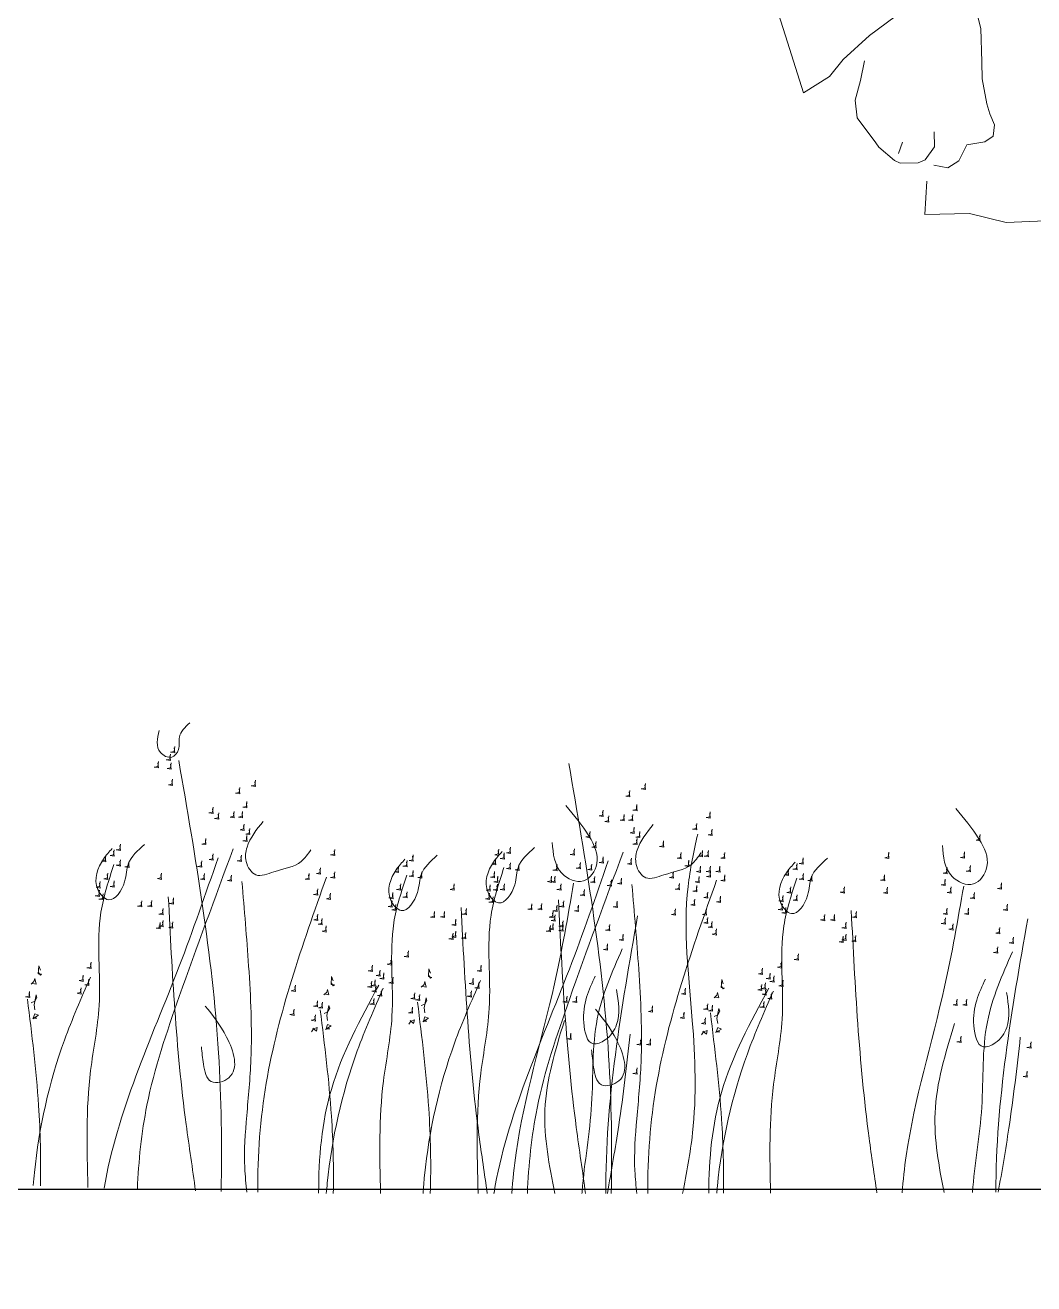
# Model space of a CAD drawing. Header units: metres. Extents: x 0 to 4415, y 1197 to 2590.
# Drawn here: x 1895.097 to 1895.59, y 1202.942 to 1203.556 of the extents above; entities that cross this region are included whole.
import ezdxf

# ---------------------------------------------------------------- set-up
doc = ezdxf.new("R2010")
doc.units = ezdxf.units.M
doc.layers.add('00-MUR', color=7, linetype='Continuous', lineweight=30)
doc.layers.add('AMENAGEMENT', color=7, linetype='Continuous', lineweight=5)
doc.layers.add('A_VEGETATION', color=7, linetype='Continuous', lineweight=9, true_color=0x009900)

# ---------------------------------------------------------------- blocks, each defined once
blk = doc.blocks.new('Arbustes 1_coupes')
at = {"flags": 128}
for points in [[(2.689, 5.401), (2.696, 5.34), (2.645, 5.349), (2.689, 5.358), (2.696, 5.419)], [(2.486, 5.216), (2.493, 5.155), (2.441, 5.164), (2.486, 5.172), (2.493, 5.233)], [(2.636, 5.304), (2.643, 5.243), (2.591, 5.252), (2.636, 5.261), (2.643, 5.322)], [(2.645, 5.198), (2.652, 5.138), (2.6, 5.146), (2.645, 5.155), (2.652, 5.216)], [(2.661, 4.996), (2.668, 4.935), (2.617, 4.943), (2.661, 4.952), (2.668, 5.013)], [(3.498, 4.89), (3.505, 4.829), (3.454, 4.838), (3.498, 4.846), (3.505, 4.907)], [(3.693, 4.978), (3.7, 4.917), (3.648, 4.926), (3.693, 4.935), (3.7, 4.996)], [(8.552, 4.929), (8.559, 4.868), (8.507, 4.877), (8.552, 4.885), (8.559, 4.946)], [(3.587, 4.714), (3.594, 4.654), (3.543, 4.662), (3.587, 4.671), (3.594, 4.732)], [(8.357, 4.84), (8.364, 4.78), (8.313, 4.788), (8.357, 4.797), (8.364, 4.858)], [(3.165, 4.643), (3.172, 4.583), (3.121, 4.591), (3.165, 4.6), (3.172, 4.661)], [(3.236, 4.574), (3.243, 4.513), (3.191, 4.522), (3.236, 4.53), (3.243, 4.591)], [(3.428, 4.591), (3.435, 4.53), (3.383, 4.539), (3.428, 4.548), (3.435, 4.609)], [(3.533, 4.591), (3.54, 4.53), (3.489, 4.539), (3.533, 4.548), (3.54, 4.609)], [(8.025, 4.594), (8.032, 4.533), (7.98, 4.542), (8.025, 4.551), (8.032, 4.612)], [(8.287, 4.542), (8.294, 4.481), (8.243, 4.49), (8.287, 4.498), (8.294, 4.559)], [(8.393, 4.542), (8.4, 4.481), (8.348, 4.49), (8.393, 4.498), (8.4, 4.559)], [(8.446, 4.665), (8.453, 4.604), (8.402, 4.613), (8.446, 4.622), (8.453, 4.683)], [(9.358, 4.572), (9.365, 4.512), (9.314, 4.52), (9.358, 4.529), (9.365, 4.59)], [(3.552, 4.433), (3.559, 4.372), (3.508, 4.381), (3.552, 4.39), (3.559, 4.451)], [(3.622, 4.38), (3.629, 4.319), (3.578, 4.327), (3.622, 4.336), (3.629, 4.397)], [(8.095, 4.525), (8.102, 4.464), (8.05, 4.472), (8.095, 4.481), (8.102, 4.542)], [(8.411, 4.384), (8.418, 4.323), (8.367, 4.332), (8.411, 4.341), (8.418, 4.401)], [(9.19, 4.427), (9.197, 4.367), (9.145, 4.375), (9.19, 4.384), (9.197, 4.445)], [(3.076, 4.256), (3.083, 4.196), (3.032, 4.204), (3.076, 4.213), (3.083, 4.274)], [(3.587, 4.293), (3.594, 4.232), (3.543, 4.241), (3.587, 4.249), (3.594, 4.31)], [(7.86, 4.332), (7.867, 4.271), (7.816, 4.28), (7.86, 4.288), (7.867, 4.349)], [(8.446, 4.243), (8.453, 4.183), (8.402, 4.191), (8.446, 4.2), (8.453, 4.261)], [(8.482, 4.33), (8.489, 4.27), (8.437, 4.278), (8.482, 4.287), (8.489, 4.348)], [(9.382, 4.355), (9.389, 4.294), (9.337, 4.303), (9.382, 4.312), (9.389, 4.372)], [(12.72, 4.283), (12.727, 4.222), (12.675, 4.23), (12.72, 4.239), (12.727, 4.3)], [(1.932, 4.116), (1.939, 4.055), (1.888, 4.064), (1.932, 4.072), (1.939, 4.133)], [(2.01, 4.187), (2.017, 4.126), (1.965, 4.135), (2.01, 4.143), (2.017, 4.204)], [(3.165, 4.064), (3.172, 4.003), (3.121, 4.012), (3.165, 4.02), (3.172, 4.081)], [(4.68, 4.116), (4.687, 4.055), (4.635, 4.064), (4.68, 4.072), (4.687, 4.133)], [(6.724, 4.114), (6.731, 4.054), (6.679, 4.062), (6.724, 4.071), (6.731, 4.132)], [(6.792, 4.067), (6.799, 4.006), (6.747, 4.014), (6.792, 4.023), (6.799, 4.084)], [(6.869, 4.138), (6.876, 4.077), (6.824, 4.085), (6.869, 4.094), (6.876, 4.155)], [(7.666, 4.114), (7.673, 4.054), (7.621, 4.062), (7.666, 4.071), (7.673, 4.132)], [(7.935, 4.207), (7.942, 4.146), (7.891, 4.155), (7.935, 4.164), (7.942, 4.225)], [(8.777, 4.21), (8.784, 4.149), (8.732, 4.158), (8.777, 4.167), (8.784, 4.228)], [(8.995, 4.065), (9.002, 4.004), (8.95, 4.013), (8.995, 4.022), (9.002, 4.083)], [(9.262, 4.09), (9.269, 4.029), (9.218, 4.038), (9.262, 4.046), (9.269, 4.107)], [(9.335, 4.09), (9.342, 4.029), (9.29, 4.038), (9.335, 4.046), (9.342, 4.107)], [(9.539, 4.067), (9.546, 4.006), (9.494, 4.014), (9.539, 4.023), (9.546, 4.084)], [(11.583, 4.065), (11.59, 4.004), (11.538, 4.013), (11.583, 4.022), (11.59, 4.083)], [(12.525, 4.065), (12.532, 4.004), (12.481, 4.013), (12.525, 4.022), (12.532, 4.083)], [(1.827, 4.046), (1.834, 3.985), (1.782, 3.994), (1.827, 4.003), (1.834, 4.064)], [(2.01, 3.993), (2.017, 3.932), (1.965, 3.941), (2.01, 3.949), (2.017, 4.01)], [(2.118, 3.975), (2.125, 3.914), (2.073, 3.923), (2.118, 3.932), (2.125, 3.993)], [(3.022, 3.975), (3.029, 3.914), (2.978, 3.923), (3.022, 3.932), (3.029, 3.993)], [(3.517, 4.046), (3.524, 3.985), (3.472, 3.994), (3.517, 4.003), (3.524, 4.064)], [(5.474, 3.904), (5.481, 3.843), (5.43, 3.852), (5.474, 3.861), (5.481, 3.922)], [(5.58, 3.974), (5.587, 3.913), (5.535, 3.922), (5.58, 3.93), (5.587, 3.991)], [(5.657, 4.045), (5.664, 3.984), (5.612, 3.993), (5.657, 4.001), (5.664, 4.062)], [(6.686, 3.997), (6.693, 3.936), (6.642, 3.945), (6.686, 3.954), (6.693, 4.014)], [(6.869, 3.943), (6.876, 3.883), (6.824, 3.891), (6.869, 3.9), (6.876, 3.961)], [(6.977, 3.926), (6.984, 3.865), (6.932, 3.874), (6.977, 3.883), (6.984, 3.943)], [(7.448, 3.92), (7.455, 3.859), (7.403, 3.868), (7.448, 3.877), (7.455, 3.938)], [(7.739, 3.945), (7.746, 3.884), (7.694, 3.893), (7.739, 3.901), (7.746, 3.962)], [(7.882, 3.926), (7.889, 3.865), (7.837, 3.874), (7.882, 3.883), (7.889, 3.943)], [(8.025, 4.014), (8.032, 3.954), (7.98, 3.962), (8.025, 3.971), (8.032, 4.032)], [(8.376, 3.997), (8.383, 3.936), (8.332, 3.945), (8.376, 3.954), (8.383, 4.014)], [(9.091, 3.97), (9.098, 3.909), (9.047, 3.917), (9.091, 3.926), (9.098, 3.987)], [(10.439, 3.925), (10.446, 3.864), (10.394, 3.872), (10.439, 3.881), (10.446, 3.942)], [(10.516, 3.996), (10.523, 3.935), (10.472, 3.943), (10.516, 3.952), (10.523, 4.013)], [(1.853, 3.826), (1.86, 3.765), (1.808, 3.774), (1.853, 3.783), (1.86, 3.843)], [(2.521, 3.826), (2.528, 3.765), (2.476, 3.774), (2.521, 3.783), (2.528, 3.843)], [(3.057, 3.817), (3.065, 3.757), (3.013, 3.765), (3.057, 3.774), (3.065, 3.835)], [(3.393, 3.8), (3.4, 3.739), (3.348, 3.748), (3.393, 3.757), (3.4, 3.817)], [(4.361, 3.817), (4.368, 3.757), (4.316, 3.765), (4.361, 3.774), (4.368, 3.835)], [(4.501, 3.887), (4.508, 3.826), (4.457, 3.835), (4.501, 3.843), (4.508, 3.904)], [(4.68, 3.835), (4.687, 3.774), (4.635, 3.783), (4.68, 3.791), (4.687, 3.852)], [(5.657, 3.851), (5.664, 3.79), (5.612, 3.799), (5.657, 3.807), (5.664, 3.868)], [(5.765, 3.833), (5.772, 3.772), (5.72, 3.781), (5.765, 3.79), (5.772, 3.851)], [(6.67, 3.833), (6.677, 3.772), (6.625, 3.781), (6.67, 3.79), (6.677, 3.851)], [(6.712, 3.777), (6.719, 3.716), (6.667, 3.725), (6.712, 3.733), (6.719, 3.794)], [(7.38, 3.777), (7.387, 3.716), (7.335, 3.725), (7.38, 3.733), (7.387, 3.794)], [(7.424, 3.775), (7.431, 3.715), (7.38, 3.723), (7.424, 3.732), (7.431, 3.793)], [(7.917, 3.768), (7.924, 3.707), (7.872, 3.716), (7.917, 3.725), (7.924, 3.786)], [(8.252, 3.751), (8.259, 3.69), (8.207, 3.699), (8.252, 3.707), (8.259, 3.768)], [(8.899, 3.825), (8.906, 3.764), (8.854, 3.772), (8.899, 3.781), (8.906, 3.842)], [(9.22, 3.768), (9.227, 3.707), (9.175, 3.716), (9.22, 3.725), (9.227, 3.786)], [(9.236, 3.897), (9.243, 3.836), (9.192, 3.845), (9.236, 3.854), (9.243, 3.914)], [(9.358, 3.897), (9.365, 3.836), (9.314, 3.845), (9.358, 3.854), (9.365, 3.914)], [(9.361, 3.838), (9.368, 3.777), (9.316, 3.786), (9.361, 3.794), (9.368, 3.855)], [(9.478, 3.897), (9.485, 3.836), (9.433, 3.845), (9.478, 3.854), (9.485, 3.914)], [(9.539, 3.786), (9.546, 3.725), (9.494, 3.733), (9.539, 3.742), (9.546, 3.803)], [(10.333, 3.855), (10.34, 3.794), (10.289, 3.803), (10.333, 3.812), (10.34, 3.872)], [(10.516, 3.801), (10.523, 3.741), (10.472, 3.749), (10.516, 3.758), (10.523, 3.819)], [(10.624, 3.784), (10.631, 3.723), (10.58, 3.732), (10.624, 3.741), (10.631, 3.801)], [(11.529, 3.784), (11.536, 3.723), (11.484, 3.732), (11.529, 3.741), (11.536, 3.801)], [(12.307, 3.871), (12.314, 3.81), (12.263, 3.819), (12.307, 3.828), (12.314, 3.888)], [(12.598, 3.896), (12.605, 3.835), (12.553, 3.843), (12.598, 3.852), (12.605, 3.913)], [(1.747, 3.615), (1.754, 3.554), (1.703, 3.562), (1.747, 3.571), (1.754, 3.632)], [(1.757, 3.72), (1.764, 3.659), (1.712, 3.668), (1.757, 3.677), (1.764, 3.738)], [(1.932, 3.729), (1.939, 3.668), (1.888, 3.677), (1.932, 3.686), (1.939, 3.746)], [(4.466, 3.623), (4.473, 3.562), (4.422, 3.571), (4.466, 3.58), (4.473, 3.641)], [(5.5, 3.684), (5.507, 3.623), (5.455, 3.632), (5.5, 3.641), (5.507, 3.701)], [(6.168, 3.684), (6.175, 3.623), (6.123, 3.632), (6.168, 3.641), (6.175, 3.701)], [(6.616, 3.671), (6.623, 3.61), (6.571, 3.619), (6.616, 3.628), (6.623, 3.688)], [(6.705, 3.675), (6.712, 3.615), (6.66, 3.623), (6.705, 3.632), (6.712, 3.693)], [(6.792, 3.68), (6.799, 3.619), (6.747, 3.628), (6.792, 3.636), (6.799, 3.697)], [(7.497, 3.68), (7.504, 3.619), (7.453, 3.628), (7.497, 3.636), (7.504, 3.697)], [(7.788, 3.607), (7.795, 3.546), (7.743, 3.555), (7.788, 3.564), (7.795, 3.625)], [(8.125, 3.728), (8.132, 3.667), (8.081, 3.675), (8.125, 3.684), (8.132, 3.745)], [(8.972, 3.68), (8.979, 3.619), (8.927, 3.628), (8.972, 3.636), (8.979, 3.697)], [(9.19, 3.655), (9.197, 3.594), (9.145, 3.603), (9.19, 3.612), (9.197, 3.672)], [(10.359, 3.635), (10.366, 3.574), (10.315, 3.583), (10.359, 3.591), (10.366, 3.652)], [(11.027, 3.635), (11.034, 3.574), (10.983, 3.583), (11.027, 3.591), (11.034, 3.652)], [(11.564, 3.626), (11.571, 3.565), (11.519, 3.574), (11.564, 3.583), (11.571, 3.644)], [(12.284, 3.726), (12.291, 3.665), (12.239, 3.674), (12.284, 3.683), (12.291, 3.743)], [(12.356, 3.63), (12.363, 3.57), (12.312, 3.578), (12.356, 3.587), (12.363, 3.648)], [(12.985, 3.678), (12.992, 3.617), (12.94, 3.626), (12.985, 3.635), (12.992, 3.696)], [(1.792, 3.571), (1.799, 3.51), (1.747, 3.519), (1.792, 3.528), (1.799, 3.588)], [(2.275, 3.483), (2.282, 3.422), (2.23, 3.43), (2.275, 3.439), (2.282, 3.5)], [(2.399, 3.483), (2.406, 3.422), (2.354, 3.43), (2.399, 3.439), (2.406, 3.5)], [(2.671, 3.517), (2.678, 3.457), (2.626, 3.465), (2.671, 3.474), (2.678, 3.535)], [(4.626, 3.571), (4.633, 3.51), (4.581, 3.519), (4.626, 3.528), (4.633, 3.588)], [(5.394, 3.473), (5.402, 3.412), (5.35, 3.42), (5.394, 3.429), (5.402, 3.49)], [(5.404, 3.578), (5.411, 3.517), (5.359, 3.526), (5.404, 3.535), (5.411, 3.596)], [(5.58, 3.587), (5.587, 3.526), (5.535, 3.535), (5.58, 3.544), (5.587, 3.604)], [(6.606, 3.565), (6.613, 3.504), (6.562, 3.513), (6.606, 3.522), (6.613, 3.583)], [(6.651, 3.522), (6.658, 3.461), (6.606, 3.47), (6.651, 3.478), (6.658, 3.539)], [(7.134, 3.433), (7.141, 3.373), (7.089, 3.381), (7.134, 3.39), (7.141, 3.451)], [(7.258, 3.433), (7.265, 3.373), (7.213, 3.381), (7.258, 3.39), (7.265, 3.451)], [(7.53, 3.468), (7.537, 3.407), (7.485, 3.416), (7.53, 3.425), (7.537, 3.486)], [(8.198, 3.462), (8.205, 3.401), (8.153, 3.41), (8.198, 3.419), (8.205, 3.48)], [(9.164, 3.486), (9.171, 3.425), (9.119, 3.433), (9.164, 3.442), (9.171, 3.503)], [(9.325, 3.574), (9.332, 3.513), (9.281, 3.522), (9.325, 3.53), (9.332, 3.591)], [(9.485, 3.522), (9.492, 3.461), (9.44, 3.47), (9.485, 3.478), (9.492, 3.539)], [(10.263, 3.529), (10.27, 3.468), (10.219, 3.477), (10.263, 3.486), (10.27, 3.546)], [(10.439, 3.538), (10.446, 3.477), (10.394, 3.486), (10.439, 3.494), (10.446, 3.555)], [(12.647, 3.558), (12.654, 3.497), (12.602, 3.506), (12.647, 3.515), (12.654, 3.575)], [(2.539, 3.386), (2.546, 3.325), (2.495, 3.333), (2.539, 3.342), (2.546, 3.403)], [(4.466, 3.307), (4.473, 3.246), (4.422, 3.255), (4.466, 3.264), (4.473, 3.325)], [(5.439, 3.429), (5.446, 3.368), (5.394, 3.377), (5.439, 3.386), (5.446, 3.446)], [(5.922, 3.341), (5.929, 3.28), (5.877, 3.288), (5.922, 3.297), (5.929, 3.358)], [(6.046, 3.341), (6.053, 3.28), (6.002, 3.288), (6.046, 3.297), (6.053, 3.358)], [(6.318, 3.375), (6.325, 3.315), (6.274, 3.323), (6.318, 3.332), (6.325, 3.393)], [(7.399, 3.336), (7.406, 3.275), (7.354, 3.284), (7.399, 3.293), (7.406, 3.354)], [(7.424, 3.293), (7.431, 3.232), (7.38, 3.241), (7.424, 3.249), (7.431, 3.31)], [(7.448, 3.413), (7.455, 3.352), (7.403, 3.361), (7.448, 3.37), (7.455, 3.43)], [(7.715, 3.413), (7.722, 3.352), (7.671, 3.361), (7.715, 3.37), (7.722, 3.43)], [(8.922, 3.365), (8.929, 3.304), (8.878, 3.313), (8.922, 3.322), (8.929, 3.383)], [(9.309, 3.365), (9.316, 3.304), (9.265, 3.313), (9.309, 3.322), (9.316, 3.383)], [(10.254, 3.423), (10.261, 3.362), (10.209, 3.371), (10.254, 3.38), (10.261, 3.441)], [(10.298, 3.38), (10.305, 3.319), (10.254, 3.328), (10.298, 3.336), (10.305, 3.397)], [(10.781, 3.291), (10.788, 3.23), (10.737, 3.239), (10.781, 3.248), (10.788, 3.309)], [(10.905, 3.291), (10.912, 3.23), (10.861, 3.239), (10.905, 3.248), (10.912, 3.309)], [(11.177, 3.326), (11.184, 3.265), (11.133, 3.274), (11.177, 3.283), (11.184, 3.344)], [(12.307, 3.364), (12.314, 3.303), (12.263, 3.312), (12.307, 3.32), (12.314, 3.381)], [(12.574, 3.364), (12.581, 3.303), (12.53, 3.312), (12.574, 3.32), (12.581, 3.381)], [(13.057, 3.413), (13.064, 3.352), (13.013, 3.361), (13.057, 3.37), (13.064, 3.43)], [(2.504, 3.21), (2.511, 3.149), (2.46, 3.158), (2.504, 3.167), (2.511, 3.228)], [(2.539, 3.236), (2.546, 3.175), (2.495, 3.184), (2.539, 3.193), (2.546, 3.254)], [(2.661, 3.219), (2.668, 3.158), (2.617, 3.167), (2.661, 3.175), (2.668, 3.236)], [(4.52, 3.254), (4.527, 3.193), (4.476, 3.202), (4.52, 3.21), (4.527, 3.271)], [(4.572, 3.165), (4.579, 3.104), (4.527, 3.113), (4.572, 3.122), (4.579, 3.183)], [(6.187, 3.244), (6.194, 3.183), (6.142, 3.191), (6.187, 3.2), (6.194, 3.261)], [(7.363, 3.161), (7.371, 3.1), (7.319, 3.109), (7.363, 3.117), (7.371, 3.178)], [(7.399, 3.187), (7.406, 3.126), (7.354, 3.135), (7.399, 3.144), (7.406, 3.204)], [(7.521, 3.22), (7.528, 3.159), (7.476, 3.168), (7.521, 3.177), (7.528, 3.238)], [(7.521, 3.17), (7.528, 3.109), (7.476, 3.117), (7.521, 3.126), (7.528, 3.187)], [(8.102, 3.173), (8.109, 3.112), (8.057, 3.12), (8.102, 3.129), (8.109, 3.19)], [(9.325, 3.258), (9.332, 3.197), (9.281, 3.206), (9.325, 3.215), (9.332, 3.275)], [(9.379, 3.204), (9.386, 3.144), (9.335, 3.152), (9.379, 3.161), (9.386, 3.222)], [(11.046, 3.194), (11.053, 3.133), (11.001, 3.142), (11.046, 3.151), (11.053, 3.212)], [(12.284, 3.244), (12.291, 3.183), (12.239, 3.191), (12.284, 3.2), (12.291, 3.261)], [(12.38, 3.171), (12.387, 3.11), (12.335, 3.119), (12.38, 3.128), (12.387, 3.188)], [(12.961, 3.123), (12.968, 3.062), (12.917, 3.071), (12.961, 3.08), (12.968, 3.141)], [(6.152, 3.068), (6.159, 3.007), (6.107, 3.016), (6.152, 3.025), (6.159, 3.086)], [(6.187, 3.094), (6.194, 3.033), (6.142, 3.042), (6.187, 3.051), (6.194, 3.112)], [(6.309, 3.077), (6.316, 3.016), (6.264, 3.025), (6.309, 3.033), (6.316, 3.094)], [(8.271, 3.051), (8.278, 2.99), (8.226, 2.999), (8.271, 3.007), (8.278, 3.068)], [(9.431, 3.116), (9.438, 3.055), (9.386, 3.064), (9.431, 3.073), (9.438, 3.133)], [(11.011, 3.019), (11.018, 2.958), (10.966, 2.967), (11.011, 2.975), (11.018, 3.036)], [(11.046, 3.045), (11.053, 2.984), (11.001, 2.993), (11.046, 3.002), (11.053, 3.062)], [(11.168, 3.028), (11.175, 2.967), (11.123, 2.975), (11.168, 2.984), (11.175, 3.045)], [(13.13, 3.002), (13.137, 2.941), (13.085, 2.949), (13.13, 2.958), (13.137, 3.019)], [(5.594, 2.849), (5.601, 2.789), (5.549, 2.797), (5.594, 2.806), (5.601, 2.867)], [(8.076, 2.931), (8.083, 2.87), (8.032, 2.878), (8.076, 2.887), (8.083, 2.948)], [(12.935, 2.881), (12.942, 2.82), (12.891, 2.829), (12.935, 2.838), (12.942, 2.899)], [(0.99, 2.612), (1.016, 2.577), (1.032, 2.586), (0.99, 2.594), (0.997, 2.691), (1.016, 2.638)], [(1.642, 2.718), (1.649, 2.657), (1.597, 2.665), (1.642, 2.674), (1.649, 2.735)], [(5.146, 2.673), (5.153, 2.612), (5.101, 2.62), (5.146, 2.629), (5.153, 2.69)], [(5.383, 2.752), (5.39, 2.691), (5.338, 2.7), (5.383, 2.709), (5.39, 2.77)], [(6.501, 2.668), (6.508, 2.607), (6.456, 2.616), (6.501, 2.625), (6.508, 2.686)], [(10.242, 2.703), (10.249, 2.642), (10.197, 2.651), (10.242, 2.66), (10.249, 2.72)], [(10.453, 2.8), (10.46, 2.739), (10.408, 2.748), (10.453, 2.757), (10.46, 2.817)], [(0.92, 2.471), (0.962, 2.462), (0.945, 2.532), (0.936, 2.497), (0.901, 2.462)], [(1.543, 2.558), (1.55, 2.497), (1.499, 2.506), (1.543, 2.515), (1.55, 2.575)], [(1.614, 2.506), (1.621, 2.445), (1.569, 2.454), (1.614, 2.462), (1.621, 2.523)], [(4.637, 2.47), (4.663, 2.435), (4.68, 2.444), (4.637, 2.452), (4.644, 2.549), (4.663, 2.496)], [(5.242, 2.612), (5.249, 2.551), (5.198, 2.56), (5.242, 2.568), (5.249, 2.629)], [(5.289, 2.575), (5.296, 2.515), (5.244, 2.523), (5.289, 2.532), (5.296, 2.593)], [(5.402, 2.523), (5.409, 2.462), (5.357, 2.471), (5.402, 2.48), (5.409, 2.541)], [(5.849, 2.562), (5.875, 2.528), (5.891, 2.536), (5.849, 2.545), (5.856, 2.642), (5.875, 2.589)], [(6.402, 2.509), (6.409, 2.448), (6.358, 2.457), (6.402, 2.465), (6.409, 2.526)], [(10.005, 2.623), (10.012, 2.562), (9.961, 2.571), (10.005, 2.58), (10.012, 2.641)], [(10.101, 2.562), (10.108, 2.502), (10.057, 2.51), (10.101, 2.519), (10.108, 2.58)], [(10.148, 2.526), (10.155, 2.465), (10.104, 2.474), (10.148, 2.483), (10.155, 2.544)], [(0.875, 2.357), (0.882, 2.296), (0.831, 2.304), (0.875, 2.313), (0.882, 2.374)], [(1.517, 2.4), (1.524, 2.339), (1.473, 2.348), (1.517, 2.357), (1.524, 2.418)], [(4.185, 2.426), (4.192, 2.365), (4.14, 2.374), (4.185, 2.383), (4.192, 2.444)], [(4.567, 2.329), (4.609, 2.32), (4.593, 2.39), (4.583, 2.355), (4.548, 2.32)], [(5.137, 2.471), (5.144, 2.41), (5.092, 2.419), (5.137, 2.428), (5.144, 2.489)], [(5.181, 2.489), (5.188, 2.428), (5.137, 2.436), (5.181, 2.445), (5.188, 2.506)], [(5.191, 2.416), (5.198, 2.355), (5.146, 2.364), (5.191, 2.373), (5.198, 2.433)], [(5.261, 2.364), (5.268, 2.303), (5.216, 2.312), (5.261, 2.32), (5.268, 2.381)], [(5.779, 2.422), (5.821, 2.413), (5.805, 2.483), (5.795, 2.448), (5.76, 2.413)], [(6.377, 2.351), (6.384, 2.29), (6.332, 2.299), (6.377, 2.307), (6.384, 2.368)], [(6.473, 2.457), (6.48, 2.396), (6.428, 2.404), (6.473, 2.413), (6.48, 2.474)], [(9.044, 2.377), (9.051, 2.316), (9, 2.325), (9.044, 2.333), (9.051, 2.394)], [(9.497, 2.42), (9.522, 2.386), (9.539, 2.394), (9.497, 2.403), (9.504, 2.5), (9.522, 2.447)], [(9.996, 2.422), (10.003, 2.361), (9.951, 2.37), (9.996, 2.378), (10.003, 2.439)], [(10.04, 2.439), (10.047, 2.378), (9.996, 2.387), (10.04, 2.396), (10.047, 2.457)], [(10.05, 2.367), (10.057, 2.306), (10.005, 2.315), (10.05, 2.323), (10.057, 2.384)], [(10.261, 2.474), (10.268, 2.413), (10.216, 2.422), (10.261, 2.431), (10.268, 2.491)], [(0.945, 2.145), (0.936, 2.207), (0.962, 2.331), (0.971, 2.296), (0.945, 2.251), (0.901, 2.233)], [(4.462, 2.232), (4.469, 2.171), (4.417, 2.18), (4.462, 2.189), (4.469, 2.249)], [(4.523, 2.215), (4.53, 2.154), (4.478, 2.162), (4.523, 2.171), (4.53, 2.232)], [(5.165, 2.258), (5.172, 2.197), (5.12, 2.206), (5.165, 2.215), (5.172, 2.276)], [(5.673, 2.325), (5.68, 2.264), (5.629, 2.273), (5.673, 2.281), (5.68, 2.342)], [(5.734, 2.307), (5.741, 2.247), (5.69, 2.255), (5.734, 2.264), (5.741, 2.325)], [(5.805, 2.096), (5.795, 2.158), (5.821, 2.281), (5.83, 2.247), (5.805, 2.202), (5.76, 2.184)], [(7.57, 2.278), (7.577, 2.218), (7.525, 2.226), (7.57, 2.235), (7.577, 2.296)], [(7.689, 2.278), (7.696, 2.218), (7.645, 2.226), (7.689, 2.235), (7.696, 2.296)], [(9.321, 2.183), (9.328, 2.122), (9.276, 2.131), (9.321, 2.139), (9.328, 2.2)], [(9.426, 2.28), (9.468, 2.271), (9.452, 2.341), (9.443, 2.306), (9.408, 2.271)], [(10.024, 2.209), (10.031, 2.148), (9.979, 2.157), (10.024, 2.165), (10.031, 2.226)], [(10.12, 2.315), (10.127, 2.254), (10.076, 2.262), (10.12, 2.271), (10.127, 2.332)], [(12.429, 2.229), (12.436, 2.168), (12.384, 2.177), (12.429, 2.186), (12.436, 2.247)], [(12.549, 2.229), (12.556, 2.168), (12.504, 2.177), (12.549, 2.186), (12.556, 2.247)], [(0.92, 2.031), (0.99, 2.076), (0.945, 2.093), (0.927, 2.039), (0.971, 2.039)], [(4.169, 2.128), (4.176, 2.067), (4.124, 2.076), (4.169, 2.084), (4.176, 2.145)], [(4.433, 2.057), (4.44, 1.996), (4.389, 2.005), (4.433, 2.013), (4.44, 2.074)], [(4.593, 2.003), (4.583, 2.065), (4.609, 2.189), (4.619, 2.154), (4.593, 2.109), (4.548, 2.091)], [(5.645, 2.149), (5.652, 2.089), (5.601, 2.097), (5.645, 2.106), (5.652, 2.167)], [(5.779, 1.981), (5.849, 2.026), (5.805, 2.044), (5.786, 1.99), (5.83, 1.99)], [(8.634, 2.158), (8.641, 2.097), (8.589, 2.106), (8.634, 2.115), (8.641, 2.176)], [(9.028, 2.078), (9.035, 2.018), (8.983, 2.026), (9.028, 2.035), (9.035, 2.096)], [(9.382, 2.165), (9.389, 2.105), (9.337, 2.113), (9.382, 2.122), (9.389, 2.183)], [(9.452, 1.954), (9.443, 2.016), (9.468, 2.139), (9.478, 2.105), (9.452, 2.06), (9.408, 2.042)], [(4.408, 1.907), (4.452, 1.871), (4.462, 1.916), (4.417, 1.897), (4.391, 1.863)], [(4.567, 1.889), (4.637, 1.934), (4.593, 1.951), (4.574, 1.897), (4.619, 1.897)], [(5.62, 2), (5.664, 1.964), (5.673, 2.009), (5.629, 1.99), (5.603, 1.955)], [(9.293, 2.007), (9.3, 1.947), (9.248, 1.955), (9.293, 1.964), (9.3, 2.025)], [(9.426, 1.839), (9.497, 1.884), (9.452, 1.902), (9.433, 1.848), (9.478, 1.848)], [(7.617, 1.819), (7.624, 1.758), (7.572, 1.767), (7.617, 1.776), (7.624, 1.836)], [(8.489, 1.747), (8.496, 1.686), (8.444, 1.694), (8.489, 1.703), (8.496, 1.764)], [(8.608, 1.747), (8.615, 1.686), (8.564, 1.694), (8.608, 1.703), (8.615, 1.764)], [(9.267, 1.858), (9.311, 1.822), (9.321, 1.867), (9.276, 1.848), (9.25, 1.813)], [(12.476, 1.77), (12.483, 1.709), (12.431, 1.718), (12.476, 1.726), (12.483, 1.787)], [(13.348, 1.697), (13.355, 1.636), (13.303, 1.645), (13.348, 1.654), (13.355, 1.715)], [(8.439, 1.384), (8.446, 1.323), (8.395, 1.332), (8.439, 1.341), (8.446, 1.402)], [(13.299, 1.335), (13.306, 1.274), (13.254, 1.283), (13.299, 1.292), (13.306, 1.352)]]:
    blk.add_lwpolyline(points, dxfattribs=at)
for points in [[(2.504, 5.619), (2.518, 5.346), (2.659, 5.287), (2.743, 5.381), (2.755, 5.535), (2.884, 5.713)], [(7.396, 4.214), (7.516, 3.828), (7.783, 3.732), (7.952, 3.949), (7.856, 4.287), (7.565, 4.674)], [(12.256, 4.165), (12.375, 3.778), (12.642, 3.683), (12.811, 3.9), (12.715, 4.238), (12.424, 4.625)], [(3.796, 4.483), (3.594, 4.162), (3.583, 3.985), (3.702, 3.819), (3.927, 3.855), (4.269, 3.985), (4.389, 4.128)], [(8.655, 4.433), (8.453, 4.113), (8.442, 3.936), (8.561, 3.77), (8.786, 3.806), (9.129, 3.936), (9.248, 4.078)], [(1.914, 4.151), (1.806, 4.02), (1.735, 3.642), (1.867, 3.512), (2.068, 3.736), (2.115, 3.961), (2.317, 4.199)], [(6.773, 4.101), (6.665, 3.971), (6.595, 3.593), (6.726, 3.462), (6.928, 3.687), (6.974, 3.912), (7.176, 4.149)], [(5.561, 4.009), (5.453, 3.878), (5.383, 3.5), (5.514, 3.37), (5.716, 3.594), (5.763, 3.819), (5.964, 4.057)], [(10.42, 3.959), (10.312, 3.829), (10.242, 3.451), (10.373, 3.32), (10.575, 3.545), (10.622, 3.77), (10.823, 4.007)], [(7.928, 2.548), (7.783, 1.968), (7.903, 1.703), (8.048, 1.751), (8.193, 1.944), (8.193, 2.378)], [(12.788, 2.499), (12.642, 1.919), (12.762, 1.654), (12.907, 1.702), (13.052, 1.894), (13.052, 2.329)], [(3.02, 1.678), (3.046, 1.461), (3.142, 1.244), (3.36, 1.292), (3.334, 1.799), (3.069, 2.186)], [(7.879, 1.629), (7.905, 1.412), (8.001, 1.194), (8.219, 1.242), (8.193, 1.749), (7.928, 2.136)]]:
    blk.add_spline(points, degree=3)
for points, knots in [([(3.26, -0.124), (3.274, 0.452), (3.256, 2.255), (2.952, 4.035), (2.746, 5.246)], [0.629046, 0.629046, 0.629046, 0.629046, 1.060659, 1.979923, 1.979923, 1.979923, 1.979923]), ([(8.12, -0.161), (8.133, 0.411), (8.114, 2.21), (7.811, 3.986), (7.605, 5.197)], [0.63224, 0.63224, 0.63224, 0.63224, 1.060659, 1.979923, 1.979923, 1.979923, 1.979923]), ([(9.01, -0.162), (9.059, 0.089), (9.196, 0.798), (9.153, 2.082), (8.992, 3.333), (9.16, 4.095), (9.208, 4.312)], [0.618367, 0.618367, 0.618367, 0.618367, 0.809449, 1.159779, 1.576588, 1.74244, 1.74244, 1.74244, 1.74244]), ([(2.218, -0.094), (2.234, 0.259), (2.318, 1.079), (2.801, 2.481), (3.193, 3.53), (3.421, 4.141)], [0.615408, 0.615408, 0.615408, 0.615408, 0.879234, 1.231775, 1.720834, 1.720834, 1.720834, 1.720834]), ([(7.076, -0.159), (7.092, 0.199), (7.176, 1.025), (7.66, 2.431), (8.052, 3.481), (8.28, 4.091)], [0.611352, 0.611352, 0.611352, 0.611352, 0.879234, 1.231775, 1.720834, 1.720834, 1.720834, 1.720834]), ([(1.602, -0.072), (1.589, 0.416), (1.572, 1.177), (1.811, 2.304), (1.682, 3.187), (1.87, 3.754), (1.935, 3.951)], [0.615228, 0.615228, 0.615228, 0.615228, 0.980125, 1.184429, 1.47469, 1.628633, 1.628633, 1.628633, 1.628633]), ([(1.804, -0.079), (1.968, 0.868), (2.601, 2.215), (3.076, 3.581), (3.233, 4.032)], [0.625871, 0.625871, 0.625871, 0.625871, 1.355238, 1.713875, 1.713875, 1.713875, 1.713875]), ([(6.658, -0.158), (6.659, -0.155), (6.82, 0.803), (7.458, 2.16), (7.936, 3.532), (8.092, 3.983)], [0.61818, 0.61818, 0.61818, 0.61818, 0.620996, 1.355238, 1.713875, 1.713875, 1.713875, 1.713875]), ([(4.583, 3.788), (4.28, 2.94), (3.821, 1.658), (3.714, 0.333), (3.717, -0.135)], [0, 0, 0, 0, 0.66825, 1.010124, 1.010124, 1.010124, 1.010124]), ([(5.248, -0.155), (5.235, 0.314), (5.223, 1.054), (5.459, 2.162), (5.33, 3.045), (5.517, 3.612), (5.582, 3.809)], [0.6298999, 0.6298999, 0.6298999, 0.6298999, 0.980125, 1.1844285, 1.4746905, 1.6286326, 1.6286326, 1.6286326, 1.6286326]), ([(6.462, -0.158), (6.449, 0.342), (6.429, 1.115), (6.671, 2.255), (6.541, 3.138), (6.729, 3.705), (6.794, 3.901)], [0.605974, 0.605974, 0.605974, 0.605974, 0.980125, 1.184429, 1.47469, 1.628633, 1.628633, 1.628633, 1.628633]), ([(3.529, 3.735), (3.558, 3.384), (3.62, 2.648), (3.664, 1.673), (3.582, 0.836), (3.538, 0.292), (3.572, -0.036), (3.581, -0.132)], [0, 0, 0, 0, 0.2638175, 0.5544416, 0.7303048, 0.8923745, 0.9681628, 0.9681628, 0.9681628, 0.9681628]), ([(6.882, -0.159), (6.894, 0.011), (6.989, 0.897), (7.391, 2.159), (7.588, 3.287), (7.661, 3.707)], [0.6231237, 0.6231237, 0.6231237, 0.6231237, 0.7509262, 1.2899319, 1.6097799, 1.6097799, 1.6097799, 1.6097799]), ([(8.388, 3.686), (8.417, 3.335), (8.479, 2.599), (8.523, 1.624), (8.441, 0.787), (8.398, 0.249), (8.43, -0.071), (8.438, -0.161)], [0, 0, 0, 0, 0.2638175, 0.5544416, 0.7303048, 0.8923745, 0.9628936, 0.9628936, 0.9628936, 0.9628936]), ([(9.443, 3.739), (9.139, 2.891), (8.682, 1.616), (8.574, 0.298), (8.576, -0.161)], [0, 0, 0, 0, 0.66825, 1.004504, 1.004504, 1.004504, 1.004504]), ([(10.106, -0.162), (10.094, 0.292), (10.086, 1.019), (10.318, 2.113), (10.189, 2.996), (10.376, 3.563), (10.441, 3.759)], [0.6404493, 0.6404493, 0.6404493, 0.6404493, 0.980125, 1.1844285, 1.4746905, 1.6286326, 1.6286326, 1.6286326, 1.6286326]), ([(11.745, -0.16), (11.757, -0.006), (11.853, 0.863), (12.25, 2.11), (12.447, 3.238), (12.52, 3.658)], [0.6350692, 0.6350692, 0.6350692, 0.6350692, 0.7509262, 1.2899319, 1.6097799, 1.6097799, 1.6097799, 1.6097799]), ([(2.942, -0.116), (2.906, 0.16), (2.716, 1.396), (2.658, 2.607), (2.612, 3.546)], [0.6273119, 0.6273119, 0.6273119, 0.6273119, 0.8321355, 1.542813, 1.542813, 1.542813, 1.542813]), ([(7.8, -0.16), (7.765, 0.114), (7.575, 1.349), (7.517, 2.557), (7.471, 3.497)], [0.6284856, 0.6284856, 0.6284856, 0.6284856, 0.8321355, 1.542813, 1.542813, 1.542813, 1.542813]), ([(6.576, -0.158), (6.543, 0.085), (6.362, 1.287), (6.305, 2.465), (6.259, 3.404)], [0.6519633, 0.6519633, 0.6519633, 0.6519633, 0.8321355, 1.542813, 1.542813, 1.542813, 1.542813]), ([(11.429, -0.161), (11.398, 0.066), (11.221, 1.253), (11.164, 2.415), (11.119, 3.355)], [0.6635111, 0.6635111, 0.6635111, 0.6635111, 0.8321355, 1.542813, 1.542813, 1.542813, 1.542813]), ([(7.755, -0.16), (7.756, -0.151), (7.786, 0.221), (7.922, 0.938), (7.866, 1.986), (8.139, 2.6), (8.266, 2.886)], [0.6301154, 0.6301154, 0.6301154, 0.6301154, 0.6369967, 0.9104139, 1.1765895, 1.4077095, 1.4077095, 1.4077095, 1.4077095]), ([(12.619, -0.159), (12.65, 0.196), (12.781, 0.896), (12.725, 1.937), (12.998, 2.551), (13.125, 2.836)], [0.642832, 0.642832, 0.642832, 0.642832, 0.9104139, 1.1765895, 1.4077095, 1.4077095, 1.4077095, 1.4077095]), ([(0.921, -0.044), (0.926, 0.01), (0.982, 0.626), (1.183, 1.514), (1.525, 2.288), (1.639, 2.547)], [0.6257172, 0.6257172, 0.6257172, 0.6257172, 0.6661195, 1.0883514, 1.3002657, 1.3002657, 1.3002657, 1.3002657]), ([(4.476, -0.149), (4.476, 0.292), (4.559, 1.208), (5, 2.017), (5.23, 2.439)], [0.6221867, 0.6221867, 0.6221867, 0.6221867, 0.9488556, 1.3050598, 1.3050598, 1.3050598, 1.3050598]), ([(4.571, -0.151), (4.575, -0.109), (4.632, 0.496), (4.83, 1.372), (5.172, 2.146), (5.287, 2.404)], [0.634476, 0.634476, 0.634476, 0.634476, 0.6661195, 1.0883514, 1.3002657, 1.3002657, 1.3002657, 1.3002657]), ([(5.776, -0.156), (5.781, -0.081), (5.837, 0.556), (6.042, 1.465), (6.384, 2.239), (6.499, 2.497)], [0.6098708, 0.6098708, 0.6098708, 0.6098708, 0.6661195, 1.0883514, 1.3002657, 1.3002657, 1.3002657, 1.3002657]), ([(9.336, -0.162), (9.338, 0.267), (9.424, 1.169), (9.859, 1.968), (10.09, 2.39)], [0.6312652, 0.6312652, 0.6312652, 0.6312652, 0.9488556, 1.3050598, 1.3050598, 1.3050598, 1.3050598]), ([(9.434, -0.162), (9.437, -0.132), (9.494, 0.459), (9.689, 1.323), (10.032, 2.097), (10.146, 2.355)], [0.6440418, 0.6440418, 0.6440418, 0.6440418, 0.6661195, 1.0883514, 1.3002657, 1.3002657, 1.3002657, 1.3002657]), ([(1.01, -0.047), (1.018, 0.286), (1.002, 1.065), (0.908, 1.837), (0.854, 2.277)], [0.6179002, 0.6179002, 0.6179002, 0.6179002, 0.8681547, 1.2006627, 1.2006627, 1.2006627, 1.2006627]), ([(5.867, -0.157), (5.878, 0.197), (5.864, 0.996), (5.767, 1.787), (5.713, 2.228)], [0.602961, 0.602961, 0.602961, 0.602961, 0.8681547, 1.2006627, 1.2006627, 1.2006627, 1.2006627]), ([(4.658, -0.152), (4.665, 0.169), (4.648, 0.936), (4.555, 1.695), (4.501, 2.135)], [0.6272938, 0.6272938, 0.6272938, 0.6272938, 0.8681547, 1.2006627, 1.2006627, 1.2006627, 1.2006627]), ([(9.518, -0.162), (9.524, 0.146), (9.506, 0.899), (9.414, 1.645), (9.361, 2.086)], [0.6371546, 0.6371546, 0.6371546, 0.6371546, 0.8681547, 1.2006627, 1.2006627, 1.2006627, 1.2006627]), ([(7.416, -0.16), (7.35, 0.187), (7.209, 0.916), (7.428, 1.624), (7.542, 1.993)], [0.6303531, 0.6303531, 0.6303531, 0.6303531, 0.8923782, 1.1768558, 1.1768558, 1.1768558, 1.1768558]), ([(12.266, -0.16), (12.203, 0.171), (12.074, 0.883), (12.287, 1.575), (12.401, 1.944)], [0.6427994, 0.6427994, 0.6427994, 0.6427994, 0.8923782, 1.1768558, 1.1768558, 1.1768558, 1.1768558]), ([(8.073, -0.161), (8.122, 0.122), (8.241, 0.78), (8.318, 1.444), (8.362, 1.823)], [0.622707, 0.622707, 0.622707, 0.622707, 0.8381071, 1.1240936, 1.1240936, 1.1240936, 1.1240936]), ([(12.941, -0.158), (12.988, 0.107), (13.102, 0.748), (13.177, 1.395), (13.221, 1.774)], [0.635818, 0.635818, 0.635818, 0.635818, 0.8381071, 1.1240936, 1.1240936, 1.1240936, 1.1240936])]:
    blk.add_open_spline(points, degree=3, knots=knots)
for points in [[(8.054, -0.161), (8.046, 0.988), (8.252, 2.143), (8.458, 3.297)], [(12.913, -0.158), (12.912, 0.974), (13.115, 2.111), (13.317, 3.248)]]:
    blk.add_open_spline(points, degree=3)
blk = doc.blocks.new('HOM-ENF')
at = {"color": 7, "linetype": 'Continuous'}
for p, q in [((-530.86, 30.71), (-522.67, 4.97)), ((-427.22, 8.51), (-431.07, 23.44)), ((-481.73, 5.13), (-469.07, 14.38)), ((-426.85, -7.85), (-427.22, 8.51)), ((-522.67, 4.97), (-513.84, -22.9)), ((-494.52, -6.67), (-481.73, 5.13)), ((-501.16, -15.01), (-494.52, -6.67)), ((-484.18, -7.21), (-486.1, -16.81)), ((-426.66, -16.04), (-426.85, -7.85)), ((-513.84, -22.9), (-501.16, -15.01)), ((-486.1, -16.81), (-488.61, -26.42)), ((-424.43, -28.27), (-426.66, -16.04)), ((-488.61, -26.42), (-487.63, -35.17)), ((-422.96, -33.11), (-424.43, -28.27)), ((-487.63, -35.17), (-478.59, -47.25)), ((-420.69, -38.52), (-422.96, -33.11)), ((-449.88, -49.32), (-450.05, -41.92)), ((-421.34, -43.99), (-420.69, -38.52)), ((-478.59, -47.25), (-477.17, -49.36)), ((-467.55, -52.45), (-465.53, -46.95)), ((-438.03, -56.07), (-434.11, -48.37)), ((-434.11, -48.37), (-425.37, -46.81)), ((-425.37, -46.81), (-421.34, -43.99)), ((-477.17, -49.36), (-469.42, -56)), ((-454.41, -55.66), (-449.88, -49.32)), ((-469.42, -56), (-466.66, -57.31)), ((-466.66, -57.31), (-457.89, -57.11)), ((-457.89, -57.11), (-454.41, -55.66)), ((-450.26, -58.3), (-443.41, -59.5)), ((-443.41, -59.5), (-438.03, -56.07)), ((-454.59, -82.37), (-453.59, -65.98)), ((-432.76, -81.88), (-454.59, -82.37)), ((-414.92, -86.15), (-432.76, -81.88)), ((-381.42, -84.8), (-414.92, -86.15))]:
    blk.add_line(p, q, dxfattribs=at)

msp = doc.modelspace()

# ---------------------------------------------------------------- linework, layer by layer
at = {"layer": '00-MUR'}
msp.add_lwpolyline([(1893.20518, 1202.18817), (1890.20518, 1202.18817), (1893.20518, 1202.18817), (1893.20518, 1202.98817), (1896.11234, 1202.98817), (1896.11234, 1199.73817), (1908.06234, 1199.73817)], dxfattribs=at)

# ---------------------------------------------------------------- block references
at = {"layer": 'A_VEGETATION', "color": 86, "true_color": 0x1b6b00, "xscale": 0.03920000000000341, "yscale": 0.03920000000000341, "zscale": 0.03920000000000341, "rotation": 0.1380011812737671}
msp.add_blockref('Arbustes 1_coupes', (1895.06486, 1202.99163), dxfattribs=at)
at = {"layer": 'AMENAGEMENT', "xscale": 0.001, "yscale": 0.001, "zscale": 0.001}
msp.add_blockref('HOM-ENF', (1895.99097, 1203.54637), dxfattribs=at)

doc.saveas('drawing.dxf')
